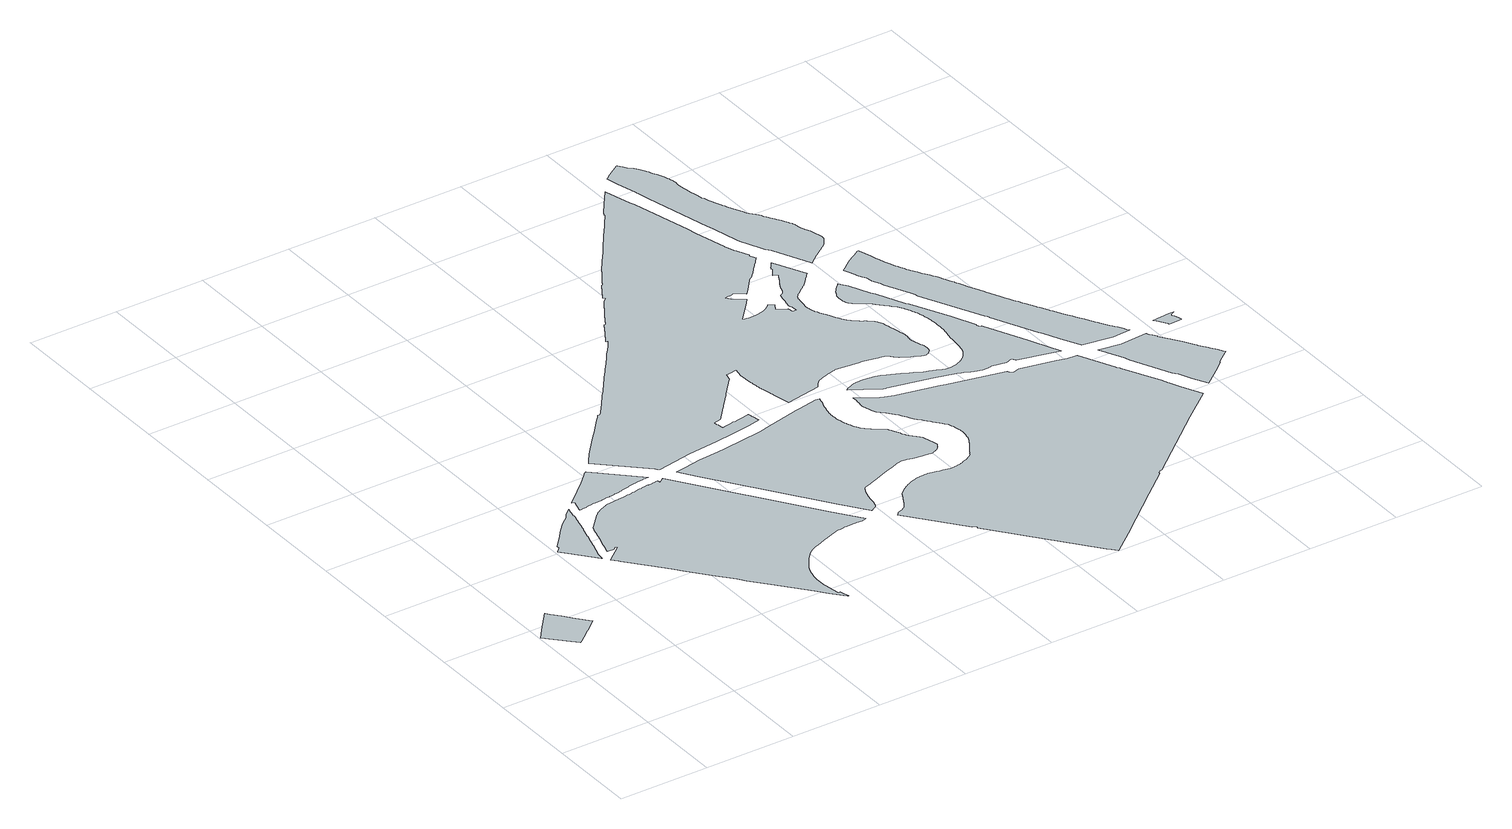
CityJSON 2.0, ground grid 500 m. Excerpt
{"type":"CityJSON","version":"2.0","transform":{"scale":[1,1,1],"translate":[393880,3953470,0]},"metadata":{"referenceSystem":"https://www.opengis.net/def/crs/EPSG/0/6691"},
"CityObjects":{
"object1":{"type":"GenericCityObject","attributes":{"class":"25","urbanPlanType":"21","prefecture":"13","city":"13100"},"geometry":[{"type":"MultiSurface","lod":"0","boundaries":[[[0,1,2,3,4,5,6,7,8,9,10,11,12,13,14,15,16,17]]]}]},
"object2":{"type":"GenericCityObject","attributes":{"class":"25","urbanPlanType":"21","prefecture":"13","city":"13100"},"geometry":[{"type":"MultiSurface","lod":"0","boundaries":[[[18,19,20,21,22,23,24,25,26,27,28,29,30,31,32,33,34,35,36,37,38,39,40,41,42,43,44,45,46,47,48,49,50,51,52,53,54,55,56,57,58,59,60,61,62,63,64,65,66,67,68,69,70]]]}]},
"object3":{"type":"GenericCityObject","attributes":{"class":"25","urbanPlanType":"21","prefecture":"13","city":"13100"},"geometry":[{"type":"MultiSurface","lod":"0","boundaries":[[[71,72,73,74,75,76,77,78,79,80,81,82,83,84,85,86,87,88,89,90,91,92,93,94,95,96,97,98,99,100,101,102,103,104,105,106,107,108,109,110,111,112,113,114,115,116,117,118,119,120,121,122,123,124,125,126,127,128,129,130,131,132,133,134,135,136,137,138,139,140,141,142,143,144,145,146,147,148,149]]]}]},
"object4":{"type":"GenericCityObject","attributes":{"class":"25","urbanPlanType":"21","prefecture":"13","city":"13100"},"geometry":[{"type":"MultiSurface","lod":"0","boundaries":[[[150,151,152,153,154,155,156,157,158,159,160,161,162,163,164,165,166,167,168,169,170,171,172,173,174,175,176,177,178,179,180,181,182,183,184,185,186,187,188,189,190,191,192,193,194,195,196,197,198,199,200,201,202,203,204,205,206,207,208,209,210,211,212,213,214,215,216,217,218,219,220,221,222,223,224,225,226,227,228,229,230,231,232,233,234,235,236,237,238,239,240,241,242,243,244,245,246,247,248,249,250,251,252,253,254,255,256,257,258,259,260,261,262,263,264,265,266,267,268,269,270,271,272,273,274,275,276,277,278,279,280,281,282,283,284,285,286,287,288,289,290,291,292,293,294,295,296,297,298,299,300,301,302,303,304,305,306,307,308,309,310,311,312,313,314,315,316,317,318,319,320,321,322,323,324,325,326,327,328,329,330,331,332,333,334,335,336,337,338,339,340,341,342,343,344,345]]]}]},
"object5":{"type":"GenericCityObject","attributes":{"class":"25","urbanPlanType":"21","prefecture":"13","city":"13100"},"geometry":[{"type":"MultiSurface","lod":"0","boundaries":[[[346,347,348,349,350,351,352,353,354,355,356,357,358,359,360,361,362,363,364,365,366,367,368,369,370,371,372,373,374,375,376,377,378,379,380,381,382,383,384,385,386,387,388,389,390,391,392,393,394,395,396,397,398,399,400,401,402,403,404,405,406,407,408,409,410,411,412,413,414,415,416,417,418,419,420,421,422,423,424,425,426,427,428,429,430,431,432,433,434,435,436,437,438,439,440,441,442,443,444,445,446,447,448,449,450,451,452,453,454,455,456,457,458,459,460,461,462,463,464,465,466,467,468,469,470,471,472,473,474,475,476,477,478,479,480,481,482,483,484,485,486,487,488]]]}]},
"object6":{"type":"GenericCityObject","attributes":{"class":"25","urbanPlanType":"21","prefecture":"13","city":"13100"},"geometry":[{"type":"MultiSurface","lod":"0","boundaries":[[[489,490,491,492,493,494,495,496,497,498,499,500,501,502,503,504,505,506,507,508,509,510,511,512,513,514,515,516,517,518,519,520,521,522,523,524,525,526,527,528,529,530,531,532,533,534,535,536,537,538,539,540,541,542,543,544,545,546,547,548,549,550,551,552,553,554,555,556,557,558,559,560,561,562,563,564,565,566,567,568,569,570,571,572,573,574,575,576,577,578,579,580,581,582,583,584,585,586,587,588,589,590,591,592,593,594,595,596,597,598,599,600,601,602,603,604,605,606,607,608,609,610,611,612,613,614,615,616,617,618,619,620,621,622,623,624,625,626,627,628,629,630,631,632,633,634,635,636,637,638,639,640,641,642,643,644,645,646,647,648,649,650,651,652,653,654,655,656,657,658,659,660,661,662,663,664,665,666,667,668,669,670,671,672,673,674,675,676,677,678,679,680,681,682,683,684,685,686,687,688,689,690,691,692,693,694,695,696,697,698,699,700,701,702,703,704,705,706,707,708,709,710,711,712,713,714,715,716,717,718,719,720,721,722,723,724,725,726,727,728,729,730,731,732,733,734,735,736,737,738,739,740,741,742,743,744,745,746,747,748,749,750,751,752,753,754,755,756,757,758,759,760,761,762,763,764,765,766,767,768,769,770,771,772,773,774,775,776,777,778,779,780,781,782,783,784,785,786,787,788,789,790,791,792,793,794,795,796,797,798,799,800,801,802,803,804,805,806,807,808,809,810,811,812,813,814,815,816,817,818,819,820,821,822,823,824,825,826,827,828,829,830,831,832,833,834,835,836,837,838,839,840,841,842,843,844,845,846,847,848,849,850,851,852,853,854,855,856,857,858,859,860,861,862,863,864,865,866,867,868,869,870,871,872,873,874,875,876,877,878,879,880,881,882,883,884,885,886,887,888,889,890,891,892,893,894,895,896,897,898,899,900,901,902,903,904,905,906,907,908,909,910,911,912,913,914,915,916,917,918,919,920,921,922,923,924,925,926,927,928,929,930,931,932,933,934,935,936,937,938,939,940,941,942,943,944,945,946,947,948,949,950,951,952,953,954,955,956,957,958,959,960,961,962,963,964,965,966,967,968,969,970,971,972,973,974,975,976,977,978,979,980,981,982,983,984,985,986,987,988,989,990,991,992,993,994,995,996,997,998,999,1000,1001,1002,1003,1004,1005,1006,1007,1008,1009,1010,1011,1012,1013,1014,1015,1016,1017,1018,1019,1020,1021,1022,1023,1024,1025,1026,1027,1028,1029,1030,1031,1032,1033,1034,1035]]]}]},
"object7":{"type":"GenericCityObject","attributes":{"class":"25","urbanPlanType":"21","prefecture":"13","city":"13100"},"geometry":[{"type":"MultiSurface","lod":"0","boundaries":[[[1036,1037,1038,1039,1040,1041,1042,1043,1044,1045,1046,1047,1048,1049,1050,1051,1052,1053,1054,1055,1056,1057,1058,1059,1060,1061,1062,1063,1064,1065,1066,1067,1068,1069,1070,1071,1072,1073,1074,1075,1076,1077,1078,1079,1080,1081,1082,1083,1084,1085,1086,1087,1088,1089,1090,1091,1092,1093,1094,1095,1096,1097,1098,1099,1100,1101,1102,1103,1104,1105,1106,1107,1108,1109,1110,1111,1112,1113,1114,1115,1116,1117,1118,1119,1120,1121,1122,1123,1124,1125,1126,1127,1128,1129,1130,1131,1132,1133,1134,1135,1136,1137,1138,1139,1140,1141,1142,1143,1144,1145,1146,1147,1148,1149,1150,1151,1152,1153,1154,1155,1156,1157,1158,1159,1160,1161,1162,1163,1164,1165,1166,1167,1168,1169,1170,1171,1172,1173,1174,1175,1176,1177,1178,1179,1180,1181,1182,1183,1184,1185,1186,1187,1188,1189,1190,1191,1192,1193,1194,1195,1196,1197,1198,1199,1200,1201,1202,1203,1204,1205,1206,1207,1208,1209,1210,1211,1212,1213,1214,1215,1216,1217,1218,1219,1220,1221,1222,1223,1224,1225,1226,1227,1228,1229,1230,1231,1232,1233,1234,1235,1236,1237,1238,1239,1240,1241,1242,1243,1244,1245,1246,1247,1248,1249,1250,1251,1252,1253,1254,1255,1256,1257,1258,1259,1260,1261,1262,1263,1264,1265,1266,1267,1268,1269,1270,1271,1272,1273,1274,1275,1276,1277,1278,1279,1280,1281,1282,1283,1284,1285,1286,1287,1288,1289,1290,1291,1292,1293,1294]]]}]},
"object8":{"type":"GenericCityObject","attributes":{"class":"25","urbanPlanType":"21","prefecture":"13","city":"13100"},"geometry":[{"type":"MultiSurface","lod":"0","boundaries":[[[1295,1296,1297,1298,1299,1300,1301,1302,1303,1304,1305,1306,1307,1308,1309,1310,1311,1312,1313,1314,1315,1316,1317,1318,1319,1320,1321,1322,1323,1324,1325,1326,1327,1328,1329,1330,1331,1332,1333,1334,1335,1336,1337,1338,1339,1340,1341,1342,1343,1344,1345,1346,1347,1348,1349,1350,1351,1352,1353,1354,1355,1356,1357,1358,1359,1360,1361,1362,1363,1364,1365,1366,1367,1368,1369,1370,1371,1372,1373,1374,1375,1376,1377,1378,1379,1380,1381,1382,1383,1384,1385,1386,1387,1388,1389,1390,1391,1392,1393,1394,1395,1396,1397,1398,1399,1400,1401,1402,1403,1404,1405,1406,1407,1408,1409,1410,1411,1412,1413,1414,1415,1416,1417,1418,1419,1420,1421,1422,1423,1424,1425,1426,1427,1428,1429,1430,1431,1432,1433,1434,1435,1436,1437,1438,1439,1440,1441,1442,1443,1444,1445,1446,1447,1448,1449,1450,1451,1452,1453,1454,1455,1456,1457,1458,1459,1460,1461,1462,1463,1464,1465,1466,1467,1468,1469,1470,1471,1472,1473,1474,1475,1476,1477,1478,1479,1480,1481,1482,1483,1484,1485,1486,1487,1488,1489,1490,1491,1492,1493,1494,1495,1496,1497,1498,1499,1500,1501,1502,1503,1504,1505,1506,1507,1508,1509,1510,1511,1512,1513,1514,1515,1516,1517,1518,1519,1520,1521,1522,1523,1524,1525,1526,1527,1528,1529,1530,1531,1532,1533,1534,1535,1536,1537,1538,1539,1540,1541,1542,1543,1544,1545,1546,1547,1548,1549,1550,1551,1552,1553,1554,1555,1556,1557,1558,1559,1560,1561,1562,1563,1564]]]}]},
"object9":{"type":"GenericCityObject","attributes":{"class":"25","urbanPlanType":"21","prefecture":"13","city":"13100"},"geometry":[{"type":"MultiSurface","lod":"0","boundaries":[[[1565,1566,1567,1568,1569,1570,1571,1572,1573,1574,1575,1576,1577,1578,1579,1580,1581,1582,1583,1584,1585,1586,1587,1588,1589,1590,1591,1592,1593,1594,1595,1596,1597,1598,1599,1600,1601,1602,1603,1604,1605,1606,1607,1608,1609,1610,1611,1612,1613,1614,1615,1616,1617,1618,1619,1620,1621,1622,1623,1624,1625,1626,1627,1628,1629,1630,1631,1632,1633,1634,1635,1636,1637,1638,1639,1640,1641,1642,1643,1644,1645,1646,1647,1648,1649,1650,1651,1652,1653,1654,1655,1656,1657,1658,1659,1660,1661,1662,1663,1664,1665,1666,1667,1668,1669,1670,1671,1672,1673,1674,1675,1676,1677,1678,1679,1680,1681,1682,1683,1684,1685,1686,1687,1688,1689,1690,1691,1692,1693,1694,1695,1696,1697,1698,1699,1700,1701,1702,1703,1704,1705,1706,1707,1708,1709,1710,1711,1712,1713,1714,1715,1716,1717,1718,1719,1720,1721,1722,1723,1724,1725,1726,1727,1728,1729,1730,1731,1732,1733,1734]]]}]},
"object10":{"type":"GenericCityObject","attributes":{"class":"25","urbanPlanType":"21","prefecture":"13","city":"13100"},"geometry":[{"type":"MultiSurface","lod":"0","boundaries":[[[1735,1736,1737,1738,1739,1740,1741,1742,1743,1744,1745,1746,1747,1748,1749,1750,1751,1752,1753,1754,1755,1756,1757,1758,1759,1760,1761,1762,1763,1764,1765,1766,1767,1768,1769,1770,1771,1772,1773,1774,1775,1776,1777,1778,1779,1780,1781,1782,1783,1784,1785,1786,1787,1788,1789,1790,1791,1792,1793,1794,1795,1796,1797,1798,1799,1800,1801,1802,1803,1804,1805,1806,1807,1808,1809,1810,1811,1812,1813,1814,1815,1816,1817,1818,1819,1820,1821,1822,1823,1824,1825,1826,1827,1828,1829,1830,1831,1832,1833,1834,1835,1836,1837,1838,1839,1840,1841,1842,1843,1844,1845,1846,1847,1848,1849,1850]]]}]},
"object11":{"type":"GenericCityObject","attributes":{"class":"25","urbanPlanType":"21","prefecture":"13","city":"13100"},"geometry":[{"type":"MultiSurface","lod":"0","boundaries":[[[1851,1852,1853,1854,1855,1856,1857,1858,1859,1860,1861,1862,1863,1864,1865,1866,1867,1868,1869,1870,1871,1872,1873,1874,1875,1876,1877,1878,1879,1880,1881,1882,1883,1884,1885]]]}]},
"object12":{"type":"GenericCityObject","attributes":{"class":"24","urbanPlanType":"21","prefecture":"13","city":"13100"},"geometry":[{"type":"MultiSurface","lod":"0","boundaries":[[[1886,1887,1888,1889,1890,1891,1892,1893,1894,1895,1896,1897,1898,1899,1900,1901,1902,1903]]]}]}
},
"vertices":[
[297,905,0],[244,972,0],[200,1025,0],[176,1055,0],[174,1057,0],[171,1060,0],[149,1088,0],[54,976,0],[9,919,0],[110,810,0],[143,775,0],[157,786,0],[162,791,0],[163,791,0],[199,821,0],[229,845,0],[232,848,0],[298,903,0],
[663,1390,0],[668,1403,0],[674,1421,0],[675,1423,0],[681,1444,0],[685,1456,0],[686,1460,0],[688,1467,0],[690,1475,0],[695,1490,0],[700,1506,0],[701,1509,0],[711,1547,0],[712,1549,0],[716,1565,0],[718,1571,0],[718,1573,0],[724,1592,0],[725,1595,0],[731,1612,0],[732,1615,0],[735,1627,0],[737,1634,0],[738,1638,0],[739,1643,0],[747,1674,0],[752,1695,0],[754,1701,0],[759,1718,0],[760,1723,0],[761,1726,0],[762,1732,0],[762,1736,0],[760,1741,0],[764,1755,0],[766,1762,0],[768,1768,0],[770,1779,0],[775,1800,0],[739,1767,0],[737,1764,0],[727,1752,0],[715,1739,0],[699,1726,0],[669,1699,0],[626,1653,0],[601,1624,0],[541,1554,0],[541,1537,0],[515,1515,0],[549,1474,0],[655,1346,0],[656,1344,0],
[1025,2026,0],[1024,2028,0],[1017,2020,0],[1013,2016,0],[987,1989,0],[960,1964,0],[901,1913,0],[863,1878,0],[860,1875,0],[859,1874,0],[823,1843,0],[822,1842,0],[825,1841,0],[828,1840,0],[835,1839,0],[833,1830,0],[827,1809,0],[824,1796,0],[820,1780,0],[819,1777,0],[817,1766,0],[818,1766,0],[824,1767,0],[828,1767,0],[837,1768,0],[855,1770,0],[864,1772,0],[871,1773,0],[891,1775,0],[903,1777,0],[913,1778,0],[928,1778,0],[930,1778,0],[934,1778,0],[935,1779,0],[942,1779,0],[944,1779,0],[951,1780,0],[953,1780,0],[954,1781,0],[962,1781,0],[976,1783,0],[980,1784,0],[988,1784,0],[999,1785,0],[1002,1786,0],[1014,1787,0],[1030,1788,0],[1034,1791,0],[1046,1792,0],[1052,1793,0],[1057,1794,0],[1061,1794,0],[1066,1796,0],[1073,1797,0],[1078,1797,0],[1082,1798,0],[1094,1801,0],[1098,1802,0],[1105,1804,0],[1113,1805,0],[1117,1806,0],[1119,1807,0],[1126,1809,0],[1135,1811,0],[1140,1813,0],[1141,1813,0],[1148,1815,0],[1155,1815,0],[1159,1815,0],[1174,1816,0],[1180,1817,0],[1209,1821,0],[1217,1821,0],[1227,1823,0],[1239,1824,0],[1250,1826,0],[1254,1826,0],[1034,2032,0],
[1792,1083,0],[1305,1777,0],[1274,1754,0],[1275,1773,0],[1267,1772,0],[1266,1771,0],[1264,1771,0],[1262,1771,0],[1245,1769,0],[1244,1768,0],[1235,1767,0],[1226,1766,0],[1214,1765,0],[1213,1767,0],[1212,1767,0],[1206,1766,0],[1205,1766,0],[1203,1766,0],[1198,1765,0],[1195,1765,0],[1188,1764,0],[1181,1763,0],[1173,1761,0],[1162,1760,0],[1160,1760,0],[1148,1758,0],[1127,1754,0],[1114,1753,0],[1110,1752,0],[1101,1750,0],[1086,1748,0],[1081,1748,0],[1075,1747,0],[1072,1746,0],[1059,1744,0],[1036,1741,0],[1034,1741,0],[1033,1741,0],[1028,1740,0],[1024,1740,0],[1015,1739,0],[1010,1739,0],[1007,1739,0],[1003,1738,0],[997,1737,0],[994,1737,0],[993,1737,0],[990,1737,0],[982,1736,0],[980,1736,0],[975,1735,0],[974,1735,0],[969,1735,0],[963,1734,0],[960,1733,0],[958,1733,0],[952,1732,0],[951,1732,0],[950,1732,0],[946,1730,0],[942,1728,0],[939,1727,0],[932,1725,0],[929,1723,0],[927,1722,0],[923,1721,0],[914,1717,0],[909,1715,0],[901,1711,0],[899,1710,0],[895,1708,0],[891,1706,0],[889,1704,0],[883,1700,0],[881,1700,0],[878,1697,0],[877,1697,0],[873,1694,0],[870,1692,0],[865,1687,0],[861,1683,0],[857,1680,0],[854,1677,0],[852,1674,0],[849,1672,0],[846,1669,0],[843,1666,0],[839,1662,0],[834,1656,0],[817,1638,0],[800,1621,0],[797,1617,0],[778,1597,0],[772,1578,0],[771,1576,0],[765,1558,0],[764,1554,0],[763,1551,0],[756,1525,0],[756,1523,0],[751,1506,0],[751,1505,0],[750,1501,0],[737,1459,0],[736,1457,0],[732,1443,0],[727,1425,0],[726,1423,0],[723,1413,0],[721,1408,0],[718,1397,0],[715,1390,0],[713,1385,0],[713,1384,0],[715,1384,0],[749,1380,0],[769,1395,0],[775,1386,0],[683,1311,0],[709,1280,0],[715,1272,0],[716,1272,0],[815,1153,0],[878,1076,0],[924,1020,0],[1005,919,0],[1084,825,0],[1114,787,0],[1192,694,0],[1330,526,0],[1375,470,0],[1420,413,0],[1434,398,0],[1435,397,0],[1436,397,0],[1437,397,0],[1438,397,0],[1439,398,0],[1439,399,0],[1439,400,0],[1439,401,0],[1439,402,0],[1432,425,0],[1425,450,0],[1415,448,0],[1408,491,0],[1401,531,0],[1399,545,0],[1398,559,0],[1397,578,0],[1397,590,0],[1397,606,0],[1399,627,0],[1401,637,0],[1403,647,0],[1410,670,0],[1415,686,0],[1421,704,0],[1427,716,0],[1433,726,0],[1441,740,0],[1450,753,0],[1460,768,0],[1472,783,0],[1483,796,0],[1497,811,0],[1506,819,0],[1518,829,0],[1529,837,0],[1545,847,0],[1558,853,0],[1579,861,0],[1600,869,0],[1627,880,0],[1656,891,0],[1670,896,0],[1687,902,0],[1698,906,0],[1714,911,0],[1722,913,0],[1734,916,0],[1746,918,0],[1759,919,0],[1765,920,0],[1776,921,0],[1788,922,0],[1810,923,0],[1832,924,0],[1841,924,0],[1844,924,0],[1848,924,0],[1876,921,0],[1887,922,0],[1892,923,0],[1898,925,0],[1902,927,0],
[2323,1947,0],[2312,1948,0],[2201,1926,0],[2179,1922,0],[2163,1919,0],[1997,1879,0],[1934,1864,0],[1812,1844,0],[1715,1832,0],[1660,1826,0],[1546,1813,0],[1446,1794,0],[1394,1786,0],[1455,1699,0],[1671,1391,0],[1863,1117,0],[1967,970,0],[1969,971,0],[1982,979,0],[1999,991,0],[2003,994,0],[2005,997,0],[2008,1002,0],[2010,1009,0],[2012,1017,0],[2015,1031,0],[2017,1041,0],[2020,1056,0],[2026,1088,0],[2028,1096,0],[2031,1107,0],[2035,1119,0],[2041,1135,0],[2044,1141,0],[2046,1144,0],[2048,1148,0],[2051,1153,0],[2054,1156,0],[2059,1159,0],[2064,1162,0],[2102,1178,0],[2123,1186,0],[2152,1196,0],[2197,1215,0],[2229,1227,0],[2278,1244,0],[2297,1251,0],[2305,1254,0],[2320,1258,0],[2327,1260,0],[2334,1261,0],[2338,1261,0],[2346,1261,0],[2348,1261,0],[2358,1258,0],[2365,1257,0],[2397,1250,0],[2446,1242,0],[2489,1237,0],[2493,1236,0],[2498,1237,0],[2503,1238,0],[2508,1240,0],[2520,1244,0],[2521,1244,0],[2525,1246,0],[2529,1248,0],[2533,1250,0],[2543,1258,0],[2545,1260,0],[2548,1263,0],[2552,1267,0],[2558,1277,0],[2561,1283,0],[2562,1286,0],[2563,1290,0],[2564,1294,0],[2563,1300,0],[2562,1307,0],[2559,1320,0],[2552,1347,0],[2547,1367,0],[2544,1373,0],[2542,1378,0],[2538,1384,0],[2533,1389,0],[2520,1403,0],[2507,1417,0],[2501,1424,0],[2498,1428,0],[2494,1433,0],[2491,1438,0],[2486,1449,0],[2479,1463,0],[2475,1472,0],[2466,1490,0],[2460,1502,0],[2453,1515,0],[2447,1527,0],[2444,1531,0],[2442,1533,0],[2439,1536,0],[2437,1538,0],[2412,1556,0],[2388,1574,0],[2379,1582,0],[2370,1588,0],[2365,1593,0],[2362,1596,0],[2357,1603,0],[2351,1611,0],[2342,1621,0],[2338,1629,0],[2333,1637,0],[2331,1641,0],[2323,1657,0],[2319,1668,0],[2315,1677,0],[2312,1686,0],[2311,1689,0],[2307,1701,0],[2304,1711,0],[2302,1722,0],[2300,1730,0],[2298,1746,0],[2297,1757,0],[2296,1766,0],[2296,1773,0],[2295,1779,0],[2295,1787,0],[2295,1796,0],[2296,1805,0],[2297,1815,0],[2299,1826,0],[2303,1845,0],[2306,1857,0],[2310,1874,0],[2314,1888,0],[2319,1902,0],[2324,1917,0],[2327,1927,0],[2332,1943,0],[2333,1944,0],
[2839,3091,0],[2838,3092,0],[2833,3086,0],[2827,3078,0],[2823,3072,0],[2822,3071,0],[2817,3064,0],[2812,3057,0],[2809,3052,0],[2806,3047,0],[2809,3036,0],[2790,3011,0],[2783,2999,0],[2780,2994,0],[2797,2984,0],[2804,2980,0],[2794,2964,0],[2788,2953,0],[2784,2946,0],[2779,2936,0],[2774,2929,0],[2771,2923,0],[2770,2922,0],[2769,2920,0],[2765,2913,0],[2765,2912,0],[2761,2907,0],[2757,2900,0],[2754,2893,0],[2746,2880,0],[2743,2859,0],[2736,2848,0],[2733,2843,0],[2732,2841,0],[2727,2833,0],[2720,2829,0],[2715,2826,0],[2706,2821,0],[2705,2815,0],[2704,2808,0],[2702,2800,0],[2701,2795,0],[2700,2788,0],[2699,2783,0],[2699,2781,0],[2698,2775,0],[2696,2768,0],[2695,2761,0],[2692,2751,0],[2692,2749,0],[2690,2741,0],[2690,2740,0],[2689,2737,0],[2688,2731,0],[2688,2729,0],[2688,2726,0],[2689,2722,0],[2690,2716,0],[2691,2711,0],[2698,2672,0],[2690,2672,0],[2673,2672,0],[2668,2700,0],[2643,2716,0],[2640,2718,0],[2614,2734,0],[2636,2768,0],[2607,2786,0],[2596,2775,0],[2592,2771,0],[2580,2763,0],[2562,2754,0],[2561,2753,0],[2558,2752,0],[2554,2751,0],[2551,2750,0],[2547,2749,0],[2544,2747,0],[2540,2746,0],[2537,2746,0],[2533,2745,0],[2530,2744,0],[2526,2743,0],[2523,2742,0],[2519,2742,0],[2516,2741,0],[2512,2741,0],[2508,2740,0],[2505,2740,0],[2501,2740,0],[2498,2739,0],[2496,2739,0],[2494,2739,0],[2490,2739,0],[2487,2739,0],[2483,2739,0],[2479,2739,0],[2476,2739,0],[2472,2740,0],[2469,2740,0],[2455,2741,0],[2451,2742,0],[2447,2743,0],[2442,2744,0],[2437,2745,0],[2433,2746,0],[2432,2746,0],[2436,2751,0],[2445,2760,0],[2531,2858,0],[2552,2883,0],[2494,2932,0],[2493,2933,0],[2492,2934,0],[2487,2938,0],[2483,2942,0],[2479,2946,0],[2475,2950,0],[2473,2953,0],[2472,2954,0],[2494,2958,0],[2512,2959,0],[2517,2959,0],[2526,2962,0],[2534,2963,0],[2581,2925,0],[2587,2932,0],[2590,2935,0],[2592,2938,0],[2596,2942,0],[2602,2949,0],[2606,2954,0],[2610,2958,0],[2614,2963,0],[2618,2968,0],[2622,2972,0],[2641,2996,0],[2643,2998,0],[2673,3032,0],[2674,3033,0],[2675,3033,0],[2683,3035,0],[2705,3059,0],[2710,3064,0],[2715,3071,0],[2730,3087,0],[2748,3108,0],[2752,3112,0],[2756,3117,0],[2761,3123,0],[2766,3128,0],[2769,3132,0],[2773,3135,0],[2774,3136,0],[2775,3138,0],[2784,3149,0],[2791,3156,0],[2797,3163,0],[2803,3170,0],[2784,3202,0],[2786,3205,0],[2787,3206,0],[2789,3209,0],[2759,3273,0],[2756,3279,0],[2753,3285,0],[2750,3292,0],[2747,3299,0],[2745,3305,0],[2743,3312,0],[2740,3319,0],[2738,3326,0],[2736,3332,0],[2735,3339,0],[2708,3450,0],[2691,3516,0],[2679,3565,0],[2594,3896,0],[2584,3921,0],[2545,4072,0],[2478,3981,0],[2432,3917,0],[2423,3902,0],[2427,3900,0],[2375,3829,0],[2368,3819,0],[2340,3781,0],[2330,3767,0],[2320,3755,0],[2310,3740,0],[2305,3733,0],[2285,3706,0],[2279,3698,0],[2272,3688,0],[2231,3632,0],[2196,3584,0],[2183,3567,0],[2156,3531,0],[2148,3520,0],[2139,3507,0],[2107,3459,0],[2095,3442,0],[2073,3408,0],[2058,3384,0],[2053,3382,0],[1992,3285,0],[2004,3277,0],[2007,3276,0],[1981,3256,0],[1977,3252,0],[1972,3246,0],[1961,3228,0],[1930,3179,0],[1920,3164,0],[1911,3150,0],[1887,3111,0],[1868,3080,0],[1860,3079,0],[1819,3014,0],[1780,2953,0],[1788,2951,0],[1795,2950,0],[1769,2916,0],[1744,2883,0],[1736,2873,0],[1716,2848,0],[1709,2839,0],[1691,2815,0],[1683,2805,0],[1678,2798,0],[1672,2791,0],[1648,2760,0],[1640,2750,0],[1621,2725,0],[1612,2713,0],[1608,2709,0],[1605,2704,0],[1594,2691,0],[1587,2681,0],[1572,2662,0],[1564,2652,0],[1552,2635,0],[1543,2624,0],[1530,2607,0],[1522,2597,0],[1513,2585,0],[1506,2576,0],[1489,2555,0],[1475,2536,0],[1458,2515,0],[1450,2505,0],[1446,2499,0],[1420,2465,0],[1405,2446,0],[1397,2437,0],[1387,2424,0],[1375,2422,0],[1371,2421,0],[1359,2407,0],[1341,2387,0],[1283,2321,0],[1271,2308,0],[1258,2294,0],[1237,2270,0],[1224,2253,0],[1139,2157,0],[1137,2155,0],[1133,2149,0],[1132,2148,0],[1127,2140,0],[1116,2126,0],[1108,2114,0],[1089,2088,0],[1324,1867,0],[1330,1861,0],[1335,1857,0],[1341,1852,0],[1341,1851,0],[1535,1887,0],[1707,1907,0],[1801,1918,0],[1919,1937,0],[1985,1953,0],[1984,1955,0],[1983,1961,0],[1977,1991,0],[1976,1994,0],[1974,2005,0],[1974,2007,0],[1971,2022,0],[1958,2019,0],[1923,2012,0],[1909,2009,0],[1878,2003,0],[1874,2007,0],[1868,2006,0],[1862,2004,0],[1858,2004,0],[1826,1997,0],[1808,1993,0],[1803,1992,0],[1800,2011,0],[1800,2015,0],[1799,2022,0],[1798,2025,0],[1795,2036,0],[1795,2040,0],[1792,2052,0],[1833,2060,0],[1837,2064,0],[1842,2069,0],[1843,2071,0],[1846,2075,0],[1848,2077,0],[1858,2088,0],[1874,2107,0],[1876,2109,0],[1885,2119,0],[1888,2123,0],[1890,2125,0],[1896,2132,0],[1912,2151,0],[1913,2151,0],[1914,2153,0],[1927,2168,0],[1939,2181,0],[1951,2195,0],[1956,2200,0],[1966,2212,0],[1967,2213,0],[1977,2224,0],[1985,2234,0],[1986,2235,0],[1988,2237,0],[2015,2268,0],[2026,2280,0],[2052,2311,0],[2056,2315,0],[2063,2322,0],[2076,2339,0],[2078,2346,0],[2084,2371,0],[2085,2375,0],[2103,2379,0],[2104,2379,0],[2113,2380,0],[2114,2380,0],[2152,2387,0],[2140,2335,0],[2140,2333,0],[2146,2256,0],[2146,2251,0],[2147,2246,0],[2147,2242,0],[2148,2237,0],[2148,2232,0],[2149,2228,0],[2149,2223,0],[2150,2218,0],[2150,2214,0],[2151,2209,0],[2151,2204,0],[2152,2200,0],[2153,2195,0],[2153,2190,0],[2154,2186,0],[2155,2181,0],[2156,2177,0],[2156,2173,0],[2166,2131,0],[2168,2120,0],[2170,2109,0],[2172,2101,0],[2193,2003,0],[2385,2038,0],[2387,2042,0],[2398,2057,0],[2409,2071,0],[2420,2080,0],[2431,2087,0],[2446,2093,0],[2464,2100,0],[2484,2106,0],[2491,2108,0],[2512,2114,0],[2525,2117,0],[2536,2119,0],[2544,2121,0],[2556,2121,0],[2565,2121,0],[2575,2120,0],[2602,2116,0],[2622,2113,0],[2640,2112,0],[2670,2110,0],[2692,2108,0],[2715,2105,0],[2761,2096,0],[2774,2093,0],[2791,2089,0],[2805,2086,0],[2820,2081,0],[2840,2059,0],[2843,2057,0],[2859,2039,0],[2900,2016,0],[2907,2012,0],[2920,2007,0],[2945,1996,0],[2955,1992,0],[2968,1988,0],[2977,1985,0],[2982,1985,0],[2987,1987,0],[2993,1991,0],[2998,1995,0],[3004,2000,0],[3009,2005,0],[3012,2010,0],[3015,2019,0],[3016,2024,0],[3017,2030,0],[3017,2039,0],[3015,2061,0],[3012,2069,0],[3012,2073,0],[3009,2081,0],[2996,2125,0],[2995,2129,0],[2994,2135,0],[2994,2137,0],[2993,2139,0],[2993,2141,0],[2993,2144,0],[2993,2146,0],[2994,2153,0],[2995,2160,0],[2997,2168,0],[2997,2173,0],[2998,2180,0],[2998,2190,0],[2998,2191,0],[2998,2192,0],[2997,2194,0],[2997,2196,0],[2997,2198,0],[2996,2201,0],[2993,2213,0],[2991,2225,0],[2987,2240,0],[2980,2272,0],[2977,2288,0],[2974,2304,0],[2971,2314,0],[2970,2321,0],[2968,2329,0],[2966,2336,0],[2964,2340,0],[2962,2345,0],[2960,2350,0],[2957,2356,0],[2953,2362,0],[2950,2366,0],[2948,2369,0],[2945,2372,0],[2942,2374,0],[2941,2376,0],[2936,2380,0],[2933,2383,0],[2927,2388,0],[2919,2395,0],[2915,2398,0],[2906,2405,0],[2894,2412,0],[2886,2419,0],[2877,2425,0],[2863,2437,0],[2855,2445,0],[2847,2453,0],[2841,2461,0],[2840,2462,0],[2834,2471,0],[2830,2476,0],[2826,2482,0],[2822,2491,0],[2817,2500,0],[2815,2504,0],[2810,2512,0],[2807,2519,0],[2804,2525,0],[2800,2534,0],[2796,2542,0],[2795,2544,0],[2791,2552,0],[2788,2557,0],[2785,2563,0],[2781,2571,0],[2777,2579,0],[2772,2589,0],[2766,2599,0],[2764,2604,0],[2760,2613,0],[2758,2618,0],[2756,2624,0],[2755,2627,0],[2754,2631,0],[2753,2637,0],[2752,2644,0],[2751,2648,0],[2751,2652,0],[2750,2658,0],[2751,2680,0],[2751,2686,0],[2752,2694,0],[2754,2706,0],[2755,2712,0],[2758,2734,0],[2759,2741,0],[2761,2750,0],[2763,2758,0],[2763,2760,0],[2765,2764,0],[2765,2766,0],[2769,2771,0],[2770,2773,0],[2772,2774,0],[2775,2777,0],[2780,2782,0],[2784,2785,0],[2789,2789,0],[2794,2793,0],[2805,2802,0],[2821,2814,0],[2831,2822,0],[2838,2828,0],[2850,2837,0],[2857,2844,0],[2861,2846,0],[2863,2849,0],[2883,2871,0],[2891,2880,0],[2897,2886,0],[2906,2896,0],[2912,2902,0],[2917,2907,0],[2920,2911,0],[2924,2915,0],
[2280,576,0],[2287,575,0],[2298,563,0],[2297,554,0],[2403,422,0],[2439,375,0],[2623,144,0],[2699,48,0],[2699,47,0],[2701,46,0],[2702,45,0],[2715,32,0],[2738,3,0],[2896,135,0],[2965,193,0],[3145,344,0],[3295,469,0],[3296,478,0],[3300,481,0],[3311,490,0],[3320,489,0],[3702,807,0],[3875,948,0],[3819,1063,0],[3793,1116,0],[3790,1126,0],[3788,1134,0],[3786,1141,0],[3779,1154,0],[3679,1358,0],[3676,1364,0],[3665,1378,0],[3663,1383,0],[3571,1570,0],[3521,1576,0],[3465,1589,0],[3273,1631,0],[3234,1617,0],[3218,1634,0],[3215,1643,0],[2896,1713,0],[2894,1714,0],[2880,1717,0],[2636,1770,0],[2636,1771,0],[2631,1772,0],[2625,1773,0],[2620,1775,0],[2614,1777,0],[2609,1778,0],[2607,1779,0],[2598,1783,0],[2588,1787,0],[2579,1792,0],[2469,1860,0],[2470,1833,0],[2469,1826,0],[2468,1822,0],[2468,1819,0],[2468,1817,0],[2466,1807,0],[2465,1790,0],[2465,1787,0],[2464,1779,0],[2465,1774,0],[2465,1771,0],[2466,1767,0],[2467,1765,0],[2480,1719,0],[2486,1705,0],[2490,1697,0],[2491,1696,0],[2493,1693,0],[2503,1679,0],[2505,1678,0],[2522,1659,0],[2542,1638,0],[2552,1626,0],[2559,1617,0],[2564,1610,0],[2572,1596,0],[2586,1572,0],[2594,1559,0],[2597,1554,0],[2598,1551,0],[2601,1548,0],[2602,1545,0],[2605,1541,0],[2607,1538,0],[2614,1529,0],[2622,1519,0],[2635,1502,0],[2645,1489,0],[2649,1484,0],[2657,1475,0],[2659,1472,0],[2662,1468,0],[2674,1455,0],[2680,1448,0],[2682,1446,0],[2685,1442,0],[2694,1430,0],[2696,1426,0],[2700,1421,0],[2702,1417,0],[2705,1413,0],[2710,1404,0],[2714,1394,0],[2716,1388,0],[2718,1383,0],[2720,1377,0],[2722,1367,0],[2725,1353,0],[2727,1340,0],[2729,1331,0],[2729,1329,0],[2730,1315,0],[2730,1306,0],[2730,1299,0],[2729,1295,0],[2727,1283,0],[2723,1268,0],[2720,1254,0],[2713,1238,0],[2710,1231,0],[2703,1218,0],[2696,1206,0],[2692,1199,0],[2686,1191,0],[2670,1167,0],[2663,1156,0],[2661,1154,0],[2658,1150,0],[2655,1145,0],[2653,1142,0],[2651,1137,0],[2648,1133,0],[2647,1130,0],[2645,1128,0],[2645,1127,0],[2643,1125,0],[2641,1122,0],[2638,1118,0],[2637,1117,0],[2632,1113,0],[2630,1111,0],[2625,1108,0],[2620,1105,0],[2617,1104,0],[2614,1102,0],[2612,1101,0],[2605,1097,0],[2604,1097,0],[2590,1091,0],[2580,1088,0],[2575,1086,0],[2568,1083,0],[2560,1081,0],[2556,1079,0],[2551,1078,0],[2544,1077,0],[2540,1076,0],[2532,1074,0],[2522,1073,0],[2520,1073,0],[2518,1072,0],[2510,1072,0],[2503,1072,0],[2502,1072,0],[2494,1072,0],[2485,1074,0],[2484,1074,0],[2482,1074,0],[2469,1076,0],[2459,1078,0],[2456,1079,0],[2453,1079,0],[2449,1080,0],[2441,1082,0],[2431,1084,0],[2427,1085,0],[2422,1086,0],[2402,1090,0],[2393,1092,0],[2389,1093,0],[2383,1094,0],[2378,1095,0],[2375,1095,0],[2373,1095,0],[2361,1095,0],[2350,1094,0],[2342,1094,0],[2331,1093,0],[2329,1092,0],[2318,1091,0],[2313,1090,0],[2309,1089,0],[2307,1089,0],[2297,1086,0],[2292,1085,0],[2285,1083,0],[2282,1082,0],[2277,1080,0],[2273,1079,0],[2269,1077,0],[2265,1075,0],[2262,1074,0],[2255,1071,0],[2251,1069,0],[2243,1066,0],[2234,1060,0],[2226,1056,0],[2219,1052,0],[2216,1049,0],[2209,1045,0],[2204,1041,0],[2200,1037,0],[2195,1033,0],[2192,1031,0],[2190,1029,0],[2185,1024,0],[2181,1021,0],[2179,1018,0],[2175,1015,0],[2172,1011,0],[2167,1001,0],[2163,994,0],[2161,990,0],[2158,984,0],[2154,978,0],[2151,973,0],[2148,967,0],[2146,963,0],[2144,959,0],[2141,954,0],[2135,941,0],[2133,938,0],[2131,934,0],[2128,930,0],[2121,920,0],[2119,918,0],[2115,913,0],[2112,910,0],[2106,905,0],[2101,902,0],[2099,900,0],[2095,897,0],[2091,895,0],[2074,889,0],[2067,886,0],[2065,885,0],[2062,883,0],[2061,882,0],[2059,881,0],[2057,880,0],[2056,878,0],[2055,877,0],[2051,872,0],[2048,868,0],
[2617,1857,0],[2623,1854,0],[2629,1851,0],[2631,1850,0],[2635,1849,0],[2639,1847,0],[2643,1846,0],[2648,1845,0],[2652,1844,0],[2888,1792,0],[3004,1766,0],[3011,1763,0],[3018,1759,0],[3025,1756,0],[3035,1751,0],[3058,1743,0],[3067,1739,0],[3071,1738,0],[3084,1733,0],[3097,1728,0],[3105,1726,0],[3111,1724,0],[3119,1722,0],[3126,1721,0],[3133,1720,0],[3138,1719,0],[3156,1719,0],[3161,1720,0],[3169,1722,0],[3174,1724,0],[3176,1725,0],[3178,1726,0],[3181,1727,0],[3257,1711,0],[3293,1723,0],[3306,1706,0],[3309,1700,0],[3482,1662,0],[3532,1651,0],[3499,1721,0],[3462,1798,0],[3458,1815,0],[3346,2049,0],[3336,2052,0],[3332,2062,0],[3329,2070,0],[3331,2079,0],[3272,2203,0],[3171,2412,0],[3169,2415,0],[3160,2427,0],[3088,2576,0],[3074,2600,0],[3022,2709,0],[2992,2754,0],[2992,2753,0],[2987,2748,0],[2980,2741,0],[2973,2734,0],[2967,2728,0],[2963,2723,0],[2957,2717,0],[2952,2709,0],[2948,2704,0],[2945,2701,0],[2940,2693,0],[2937,2688,0],[2932,2677,0],[2930,2673,0],[2929,2671,0],[2928,2668,0],[2927,2663,0],[2926,2660,0],[2925,2655,0],[2925,2648,0],[2924,2642,0],[2924,2634,0],[2924,2631,0],[2925,2628,0],[2925,2623,0],[2926,2619,0],[2926,2614,0],[2928,2606,0],[2928,2604,0],[2929,2600,0],[2930,2598,0],[2931,2594,0],[2934,2590,0],[2936,2587,0],[2937,2585,0],[2943,2579,0],[2945,2576,0],[2947,2574,0],[2950,2571,0],[2956,2565,0],[2960,2561,0],[2965,2558,0],[2967,2556,0],[2969,2555,0],[2976,2549,0],[2980,2546,0],[2986,2542,0],[2994,2537,0],[3002,2532,0],[3012,2526,0],[3018,2521,0],[3023,2516,0],[3029,2511,0],[3037,2500,0],[3044,2492,0],[3051,2484,0],[3056,2480,0],[3067,2469,0],[3076,2459,0],[3092,2441,0],[3101,2432,0],[3105,2427,0],[3110,2420,0],[3117,2412,0],[3120,2407,0],[3123,2403,0],[3126,2397,0],[3129,2392,0],[3132,2386,0],[3135,2379,0],[3137,2375,0],[3140,2368,0],[3144,2359,0],[3146,2354,0],[3149,2347,0],[3152,2337,0],[3155,2330,0],[3158,2320,0],[3160,2314,0],[3163,2304,0],[3165,2295,0],[3167,2287,0],[3170,2272,0],[3171,2269,0],[3172,2262,0],[3173,2256,0],[3174,2250,0],[3174,2246,0],[3175,2236,0],[3176,2230,0],[3177,2223,0],[3177,2214,0],[3178,2204,0],[3178,2191,0],[3178,2178,0],[3178,2155,0],[3178,2140,0],[3177,2128,0],[3176,2121,0],[3174,2110,0],[3174,2106,0],[3172,2098,0],[3170,2086,0],[3168,2075,0],[3163,2041,0],[3162,2034,0],[3162,2033,0],[3161,2028,0],[3160,2022,0],[3159,2013,0],[3159,2009,0],[3159,2008,0],[3159,2007,0],[3159,2000,0],[3159,1994,0],[3158,1991,0],[3154,1962,0],[3152,1944,0],[3151,1939,0],[3150,1935,0],[3150,1933,0],[3149,1928,0],[3147,1924,0],[3146,1919,0],[3143,1914,0],[3141,1910,0],[3139,1906,0],[3136,1900,0],[3133,1895,0],[3130,1891,0],[3126,1886,0],[3122,1881,0],[3119,1878,0],[3117,1875,0],[3114,1872,0],[3110,1868,0],[3104,1862,0],[3099,1859,0],[3094,1855,0],[3090,1852,0],[3083,1847,0],[3080,1846,0],[3075,1843,0],[3069,1840,0],[3064,1837,0],[3058,1835,0],[3053,1833,0],[3042,1829,0],[3037,1828,0],[3024,1825,0],[3012,1824,0],[3011,1824,0],[3006,1824,0],[3002,1824,0],[3001,1824,0],[2997,1824,0],[2993,1825,0],[2986,1826,0],[2969,1830,0],[2961,1833,0],[2955,1837,0],[2941,1843,0],[2908,1859,0],[2905,1853,0],[2902,1855,0],[2898,1857,0],[2895,1859,0],[2884,1865,0],[2882,1865,0],[2854,1879,0],[2838,1886,0],[2801,1904,0],[2784,1912,0],[2771,1919,0],[2761,1923,0],[2739,1933,0],[2719,1942,0],[2710,1946,0],[2699,1950,0],[2693,1953,0],[2684,1955,0],[2680,1957,0],[2674,1958,0],[2665,1961,0],[2656,1962,0],[2654,1962,0],[2651,1963,0],[2646,1963,0],[2636,1965,0],[2632,1965,0],[2627,1966,0],[2599,1969,0],[2591,1969,0],[2584,1970,0],[2578,1969,0],[2571,1969,0],[2563,1969,0],[2559,1968,0],[2551,1966,0],[2547,1965,0],[2543,1964,0],[2537,1962,0],[2529,1959,0],[2519,1955,0],[2511,1952,0],[2506,1950,0],[2503,1949,0],[2500,1947,0],[2497,1946,0],[2494,1943,0],[2493,1942,0],[2491,1941,0],[2489,1939,0],[2488,1937,0],[2487,1937,0],
[3003,2984,0],[3007,2987,0],[3016,2995,0],[3027,3004,0],[3037,3012,0],[3046,3019,0],[3054,3026,0],[3057,3027,0],[3063,3031,0],[3069,3036,0],[3083,3045,0],[3088,3049,0],[3099,3056,0],[3115,3067,0],[3120,3071,0],[3124,3073,0],[3132,3079,0],[3137,3086,0],[3141,3091,0],[3147,3098,0],[3152,3105,0],[3158,3114,0],[3165,3125,0],[3168,3131,0],[3169,3132,0],[3170,3139,0],[3171,3147,0],[3171,3152,0],[3171,3157,0],[3159,3206,0],[3156,3219,0],[3154,3224,0],[3140,3248,0],[3138,3256,0],[3137,3259,0],[3130,3277,0],[3129,3284,0],[3128,3295,0],[3127,3302,0],[3126,3309,0],[3126,3311,0],[3126,3312,0],[3126,3314,0],[3125,3315,0],[3125,3317,0],[3124,3318,0],[3121,3324,0],[3120,3327,0],[3117,3333,0],[3111,3345,0],[3106,3355,0],[3103,3359,0],[3100,3364,0],[3098,3367,0],[3096,3371,0],[3094,3376,0],[3092,3379,0],[3089,3384,0],[3086,3389,0],[3085,3391,0],[3083,3395,0],[3079,3401,0],[3075,3408,0],[3071,3414,0],[3068,3420,0],[3066,3423,0],[3062,3430,0],[3058,3438,0],[3057,3440,0],[3052,3448,0],[3045,3460,0],[3042,3465,0],[3039,3471,0],[3036,3476,0],[3032,3481,0],[3028,3486,0],[3023,3493,0],[3019,3498,0],[3016,3502,0],[3013,3504,0],[3012,3506,0],[3010,3508,0],[3006,3511,0],[3004,3514,0],[3002,3517,0],[3001,3519,0],[2994,3533,0],[2984,3553,0],[2976,3571,0],[2963,3598,0],[2957,3612,0],[2948,3631,0],[2946,3636,0],[2943,3641,0],[2941,3646,0],[2932,3665,0],[2925,3682,0],[2915,3712,0],[2908,3729,0],[2906,3741,0],[2903,3748,0],[2901,3753,0],[2899,3757,0],[2893,3762,0],[2892,3769,0],[2891,3777,0],[2890,3787,0],[2888,3799,0],[2884,3819,0],[2881,3835,0],[2879,3846,0],[2874,3876,0],[2869,3907,0],[2867,3923,0],[2867,3925,0],[2868,3934,0],[2869,3941,0],[2870,3943,0],[2871,3947,0],[2871,3950,0],[2871,3957,0],[2869,3967,0],[2867,3974,0],[2865,3981,0],[2862,3992,0],[2859,4004,0],[2853,4020,0],[2846,4036,0],[2837,4059,0],[2831,4071,0],[2822,4090,0],[2817,4101,0],[2816,4104,0],[2812,4112,0],[2811,4114,0],[2808,4119,0],[2797,4136,0],[2791,4147,0],[2785,4157,0],[2781,4161,0],[2776,4167,0],[2773,4170,0],[2763,4178,0],[2762,4180,0],[2760,4182,0],[2753,4190,0],[2740,4209,0],[2732,4222,0],[2726,4231,0],[2725,4233,0],[2724,4234,0],[2665,4194,0],[2637,4174,0],[2623,4164,0],[2618,4160,0],[2621,4147,0],[2634,4098,0],[2664,3983,0],[2665,3978,0],[2668,3969,0],[2682,3900,0],[2774,3536,0],[2774,3534,0],[2799,3434,0],[2820,3351,0],[2828,3326,0],[2838,3302,0],[2883,3207,0],[2903,3184,0],[3000,2981,0],
[3899,1635,0],[3893,1645,0],[3876,1673,0],[3866,1688,0],[3861,1697,0],[3853,1710,0],[3831,1747,0],[3822,1762,0],[3814,1775,0],[3810,1782,0],[3808,1785,0],[3785,1825,0],[3773,1846,0],[3762,1865,0],[3754,1878,0],[3741,1901,0],[3729,1921,0],[3702,1969,0],[3694,1983,0],[3692,1987,0],[3682,2005,0],[3669,2029,0],[3660,2045,0],[3658,2049,0],[3630,2102,0],[3624,2113,0],[3613,2133,0],[3611,2138,0],[3606,2147,0],[3604,2150,0],[3601,2156,0],[3590,2178,0],[3586,2188,0],[3577,2206,0],[3570,2220,0],[3558,2245,0],[3534,2294,0],[3532,2299,0],[3508,2349,0],[3492,2385,0],[3488,2393,0],[3485,2398,0],[3479,2413,0],[3471,2429,0],[3469,2433,0],[3462,2449,0],[3461,2452,0],[3459,2455,0],[3447,2482,0],[3439,2497,0],[3435,2507,0],[3429,2519,0],[3421,2534,0],[3416,2543,0],[3408,2558,0],[3405,2563,0],[3400,2572,0],[3387,2593,0],[3385,2596,0],[3379,2606,0],[3367,2627,0],[3348,2659,0],[3344,2666,0],[3337,2678,0],[3332,2688,0],[3323,2706,0],[3317,2720,0],[3313,2728,0],[3300,2759,0],[3289,2792,0],[3279,2825,0],[3274,2842,0],[3265,2871,0],[3244,2943,0],[3240,2943,0],[3236,2943,0],[3203,2922,0],[3199,2919,0],[3195,2917,0],[3188,2913,0],[3179,2908,0],[3176,2906,0],[3168,2901,0],[3158,2895,0],[3147,2888,0],[3129,2875,0],[3104,2854,0],[3087,2840,0],[3083,2837,0],[3096,2806,0],[3106,2784,0],[3111,2770,0],[3113,2766,0],[3124,2741,0],[3137,2722,0],[3142,2691,0],[3142,2690,0],[3142,2685,0],[3163,2641,0],[3169,2623,0],[3181,2597,0],[3234,2487,0],[3241,2472,0],[3244,2465,0],[3246,2456,0],[3248,2449,0],[3408,2117,0],[3412,2115,0],[3422,2098,0],[3420,2091,0],[3537,1847,0],[3550,1829,0],[3588,1749,0],[3643,1636,0],[3809,1614,0],[3909,1620,0],
[3807,1539,0],[3682,1555,0],[3748,1421,0],[3750,1417,0],[3756,1396,0],[3858,1186,0],[3867,1173,0],[3873,1165,0],[3910,1089,0],[3949,1009,0],[4058,1097,0],[4101,1132,0],[4101,1138,0],[4124,1156,0],[4129,1161,0],[4149,1176,0],[4178,1200,0],[4175,1203,0],[4156,1235,0],[4133,1270,0],[4130,1275,0],[4106,1311,0],[4099,1322,0],[4098,1325,0],[4097,1329,0],[4069,1373,0],[4057,1391,0],[4036,1424,0],[4023,1443,0],[4007,1467,0],[3987,1498,0],[3987,1499,0],[3973,1520,0],[3963,1536,0],[3955,1548,0],
[4153,1559,0],[4168,1559,0],[4169,1563,0],[4167,1569,0],[4166,1576,0],[4159,1595,0],[4156,1603,0],[4151,1615,0],[4150,1619,0],[4157,1624,0],[4158,1624,0],[4174,1634,0],[4150,1634,0],[4051,1628,0],[4062,1612,0],[4093,1563,0],[4095,1560,0],[4098,1556,0]
]}
